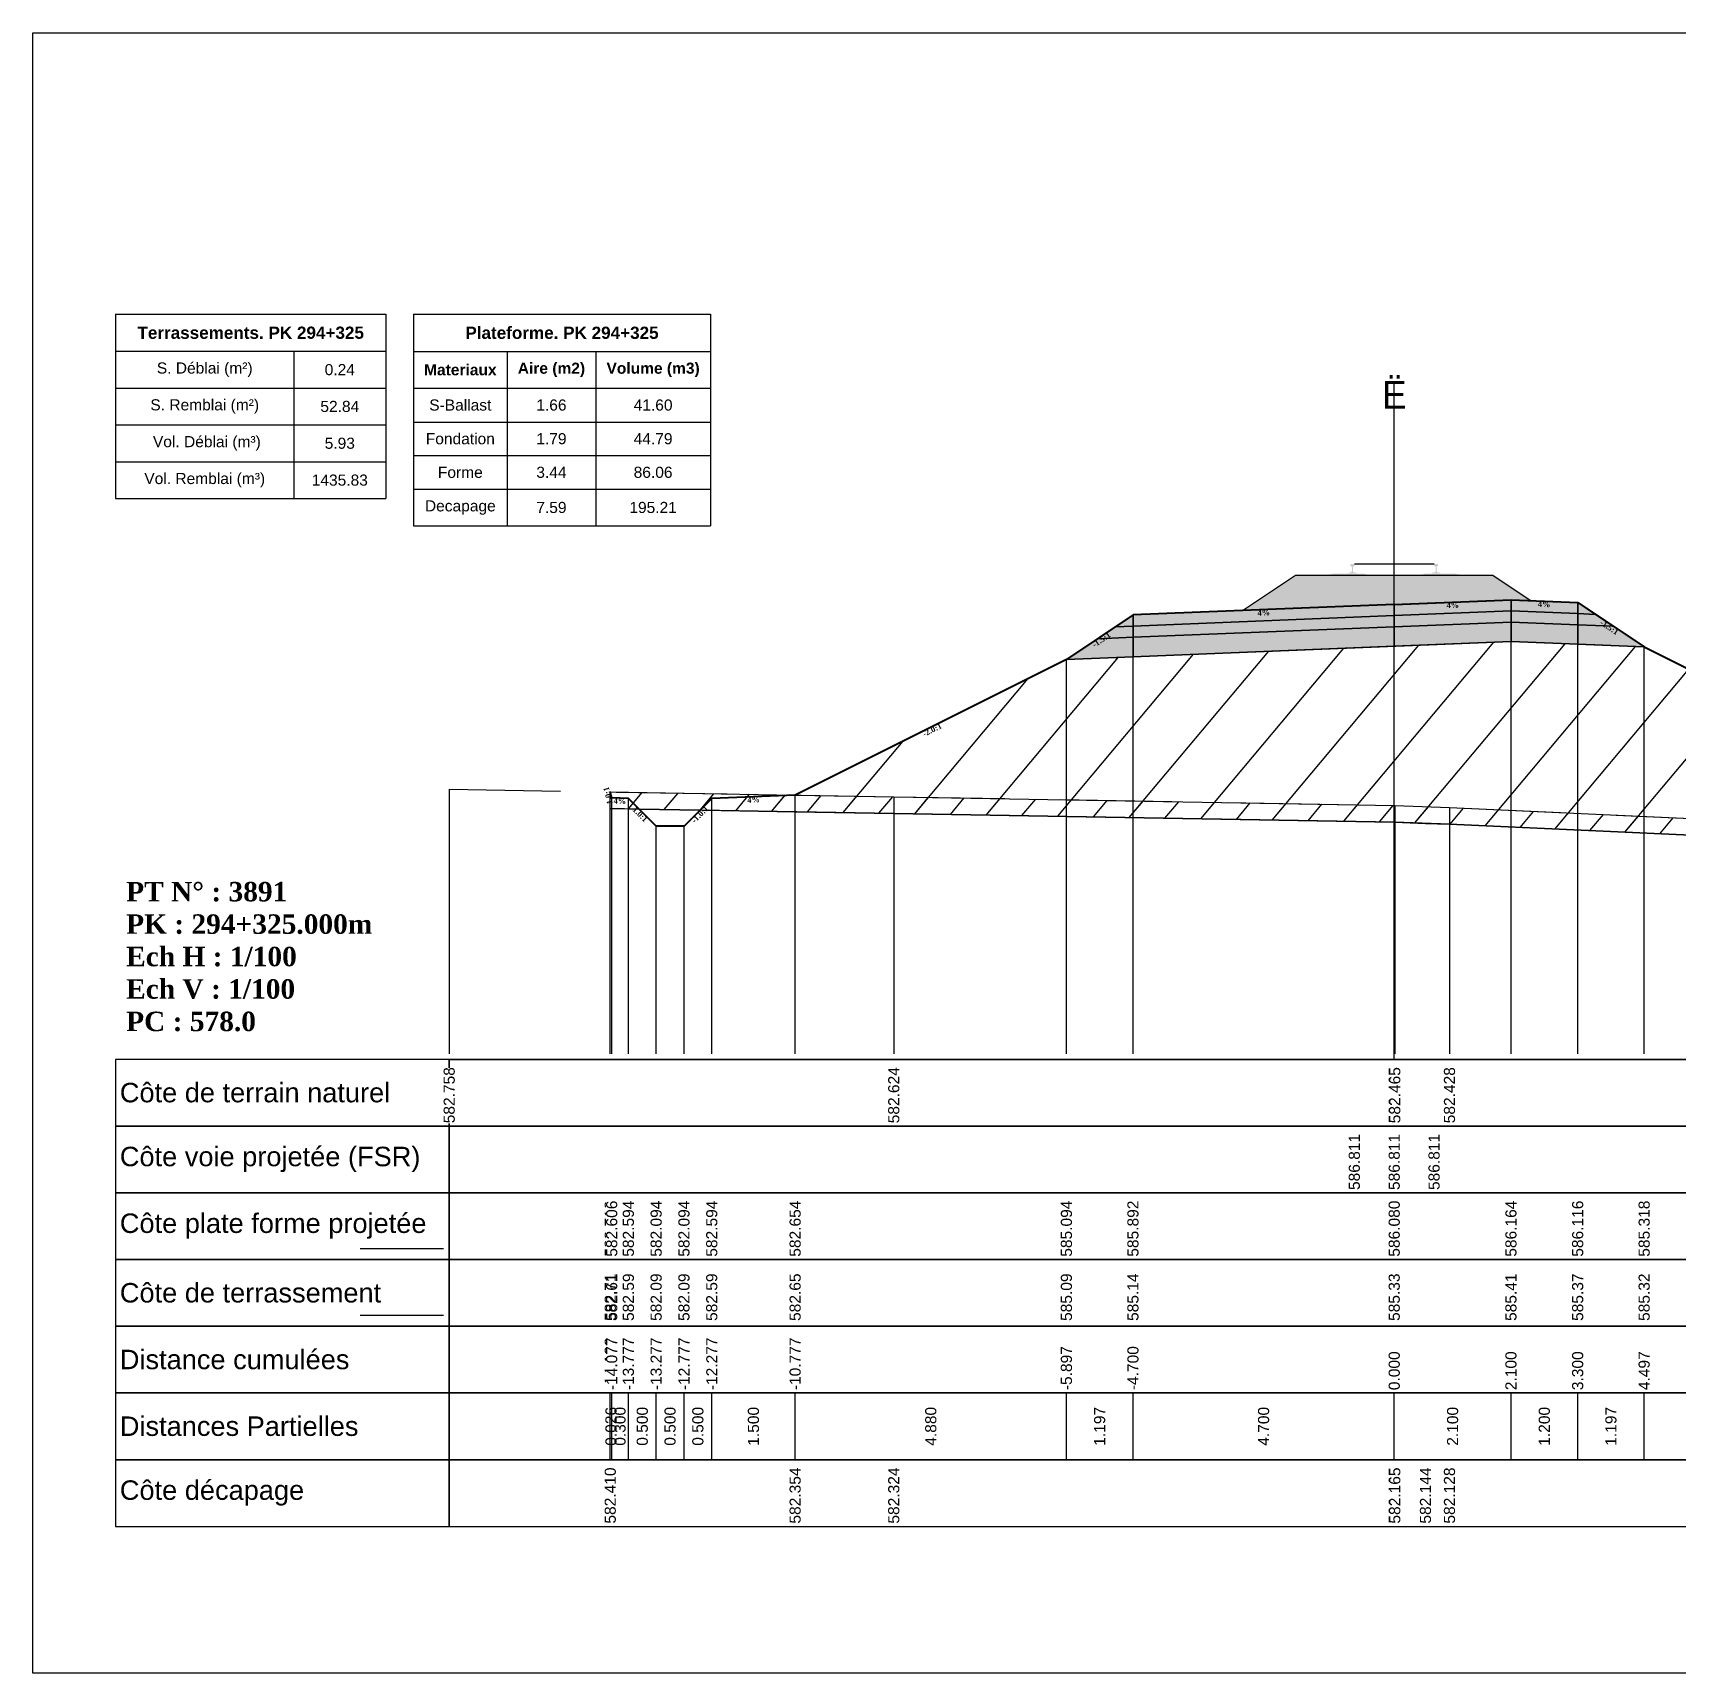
# Model space of a CAD drawing. Header units: millimetres. Extents: x 2762 to 3076, y 916 to 3305.
# Drawn here: x 2797.56 to 2827.14, y 2105.65 to 2135.15 of the extents above; entities that cross this region are included whole.
import ezdxf

# ---------------------------------------------------------------- set-up
doc = ezdxf.new("R2010")
doc.units = ezdxf.units.MM
doc.header["$LTSCALE"] = 2
doc.linetypes.add('CACHE', pattern=[9.525, 6.35, -3.175])
doc.linetypes.add('DASHED', pattern=[0.75, 0.5, -0.25])
for name, color, linetype in [('C-ANNO-TABL', 1, 'Continuous'), ('C-ANNO-TABL-TEXT', 150, 'Continuous'), ('C-ANNO-TABL-TITL', 150, 'Continuous'), ('C-ANNO-TABL-TTBL', 5, 'Continuous'), ('C-ROAD-CORR', 5, 'Continuous'), ('C-ROAD-SCTN', 7, 'Continuous')]:
    doc.layers.add(name, color=color, linetype=linetype)
doc.styles.add('ARIAL', font='arial.ttf')
doc.styles.add('C3D_Etiquette', font='romans.shx')
doc.styles.add('C3D_Profil_Travers', font='romans.shx')
doc.styles.get("Standard").update_dxf_attribs({"font": 'arial.ttf'})

msp = doc.modelspace()

# ---------------------------------------------------------------- hatches: boundary and pattern name
at = {"linetype": 'Continuous', "lineweight": -3}
msp.add_hatch(color=254, dxfattribs=at).paths.add_polyline_path([(2820.837, 2125.211), (2820.837, 2125.396), (2820.952, 2125.417), (2821.3, 2125.417), (2821.3, 2125.423), (2821.226, 2125.423), (2821.226, 2125.432), (2821.227, 2125.434), (2821.229, 2125.434), (2821.23, 2125.435), (2821.25, 2125.436), (2821.253, 2125.437), (2821.256, 2125.438), (2821.284, 2125.448), (2821.287, 2125.45), (2821.288, 2125.451), (2821.289, 2125.452), (2821.29, 2125.457), (2821.291, 2125.464), (2821.292, 2125.473), (2821.293, 2125.483), (2821.293, 2125.507), (2821.292, 2125.523), (2821.292, 2125.529), (2821.291, 2125.535), (2821.29, 2125.54), (2821.29, 2125.542), (2821.289, 2125.545), (2821.288, 2125.547), (2821.287, 2125.548), (2821.286, 2125.549), (2821.285, 2125.55), (2821.269, 2125.556), (2821.267, 2125.557), (2821.266, 2125.558), (2821.265, 2125.56), (2821.265, 2125.562), (2821.265, 2125.58), (2821.266, 2125.585), (2821.267, 2125.587), (2821.269, 2125.589), (2821.271, 2125.591), (2821.274, 2125.592), (2821.275, 2125.593), (2821.279, 2125.594), (2821.283, 2125.594), (2821.286, 2125.594), (2821.29, 2125.595), (2821.295, 2125.595), (2821.298, 2125.595), (2821.301, 2125.595), (2821.305, 2125.595), (2821.308, 2125.595), (2821.312, 2125.595), (2821.317, 2125.594), (2821.32, 2125.594), (2821.324, 2125.594), (2821.328, 2125.593), (2821.329, 2125.592), (2821.331, 2125.591), (2821.334, 2125.589), (2821.336, 2125.587), (2821.337, 2125.585), (2821.337, 2125.58), (2821.337, 2125.562), (2821.337, 2125.56), (2821.337, 2125.558), (2821.336, 2125.557), (2821.334, 2125.556), (2821.318, 2125.55), (2821.317, 2125.549), (2821.315, 2125.548), (2821.314, 2125.547), (2821.314, 2125.545), (2821.313, 2125.542), (2821.312, 2125.54), (2821.312, 2125.535), (2821.311, 2125.529), (2821.31, 2125.523), (2821.31, 2125.507), (2821.31, 2125.483), (2821.311, 2125.473), (2821.312, 2125.464), (2821.313, 2125.457), (2821.314, 2125.452), (2821.315, 2125.451), (2821.316, 2125.45), (2821.318, 2125.448), (2821.347, 2125.438), (2821.35, 2125.437), (2821.353, 2125.436), (2821.373, 2125.435), (2821.374, 2125.434), (2821.375, 2125.434), (2821.376, 2125.432), (2821.376, 2125.423), (2821.302, 2125.423), (2821.302, 2125.417), (2821.506, 2125.417), (2821.638, 2125.386), (2822.472, 2125.386), (2822.603, 2125.417), (2822.807, 2125.417), (2822.807, 2125.423), (2822.733, 2125.423), (2822.733, 2125.432), (2822.734, 2125.434), (2822.736, 2125.434), (2822.737, 2125.435), (2822.757, 2125.436), (2822.76, 2125.437), (2822.763, 2125.438), (2822.791, 2125.448), (2822.794, 2125.45), (2822.795, 2125.451), (2822.796, 2125.452), (2822.797, 2125.457), (2822.798, 2125.464), (2822.799, 2125.473), (2822.8, 2125.483), (2822.8, 2125.507), (2822.799, 2125.523), (2822.799, 2125.529), (2822.798, 2125.535), (2822.797, 2125.54), (2822.797, 2125.542), (2822.796, 2125.545), (2822.795, 2125.547), (2822.794, 2125.548), (2822.793, 2125.549), (2822.792, 2125.55), (2822.776, 2125.556), (2822.774, 2125.557), (2822.773, 2125.558), (2822.772, 2125.56), (2822.772, 2125.562), (2822.772, 2125.58), (2822.773, 2125.585), (2822.774, 2125.587), (2822.776, 2125.589), (2822.778, 2125.591), (2822.781, 2125.592), (2822.782, 2125.593), (2822.786, 2125.594), (2822.79, 2125.594), (2822.793, 2125.594), (2822.797, 2125.595), (2822.802, 2125.595), (2822.805, 2125.595), (2822.808, 2125.595), (2822.812, 2125.595), (2822.815, 2125.595), (2822.819, 2125.595), (2822.824, 2125.594), (2822.827, 2125.594), (2822.831, 2125.594), (2822.835, 2125.593), (2822.836, 2125.592), (2822.838, 2125.591), (2822.841, 2125.589), (2822.843, 2125.587), (2822.844, 2125.585), (2822.844, 2125.58), (2822.844, 2125.562), (2822.844, 2125.56), (2822.844, 2125.558), (2822.843, 2125.557), (2822.841, 2125.556), (2822.825, 2125.55), (2822.824, 2125.549), (2822.822, 2125.548), (2822.821, 2125.547), (2822.821, 2125.545), (2822.82, 2125.542), (2822.819, 2125.54), (2822.819, 2125.535), (2822.818, 2125.529), (2822.817, 2125.523), (2822.817, 2125.507), (2822.817, 2125.483), (2822.818, 2125.473), (2822.819, 2125.464), (2822.82, 2125.457), (2822.821, 2125.452), (2822.822, 2125.451), (2822.823, 2125.45), (2822.825, 2125.448), (2822.854, 2125.438), (2822.857, 2125.437), (2822.86, 2125.436), (2822.88, 2125.435), (2822.881, 2125.434), (2822.882, 2125.434), (2822.883, 2125.432), (2822.883, 2125.423), (2822.809, 2125.423), (2822.809, 2125.417), (2823.157, 2125.417), (2823.272, 2125.396), (2823.272, 2125.211)])
h = msp.add_hatch(dxfattribs=at)
h.set_pattern_fill('GRAVEL', color=252, scale=0.009, style=0)
h.set_pattern_definition([(228.0128, (2819.486781, 2124.98302), (-1.8288, -2.0574), [0.030755, -3.0447435]), (184.96974, (2819.466207, 2124.96016), (2.743199999, 0.228600013), [0.0527764, -5.2248644]), (132.51045, (2819.413629, 2124.955588), (2.286, -2.5146), [0.0372133, -3.684125]), (267.2737, (2819.324475, 2124.898438), (0.2286, 4.572), [0.0480604, -4.7579794]), (292.83365, (2819.322189, 2124.850432), (-1.143, 2.7432), [0.047127, -4.6655827]), (357.2737, (2819.340477, 2124.806998), (-4.572, 0.2286), [0.0480604, -4.7579794]), (37.69424, (2819.388483, 2124.804712), (-2.9718, -2.286), [0.0635574, -6.2921804]), (72.25533, (2819.438775, 2124.843574), (1.6002, 5.0292), [0.0600048, -5.940473]), (121.42957, (2819.457063, 2124.900724), (-1.8288, 2.9718), [0.048223, -4.774099]), (175.23636, (2819.431917, 2124.941872), (2.5146, -0.2286), [0.055054, -2.697654]), (222.39744, (2819.377053, 2124.946444), (-2.7432, -2.5146), [0.071197, -7.0485095]), (138.81407, (2819.55079, 2124.896152), (-1.6002, 1.3716), [0.0243004, -2.405751]), (171.46923, (2819.532501, 2124.912154), (2.9718, -0.4572), [0.0462314, -4.5769175]), (225, (2819.48678, 2124.91901), (-3e-17, -0.2286), [0.032329, -0.29096]), (203.1986, (2819.47078, 2124.946444), (1.143, 0.4572), [0.01741, -1.723556]), (291.8014, (2819.454777, 2124.939586), (-0.2286, 0.6858), [0.024621, -1.206428]), (30.9638, (2819.46392, 2124.916726), (0.6858, 0.4572), [0.039989, -1.292967]), (161.565, (2819.49821, 2124.9373), (0.4572, -0.2286), [0.028916, -0.693981]), (16.38954, (2819.322189, 2124.939586), (2.286, 0.6858), [0.040508, -4.0102944]), (70.34618, (2819.361051, 2124.951016), (-0.9144, -2.5146), [0.033984, -3.3643994]), (293.1986, (2819.49821, 2124.98302), (-0.4572, 1.143), [0.034819, -1.7061465]), (343.61046, (2819.511927, 2124.951016), (-2.286, 0.6858), [0.040508, -4.0102944]), (339.44395, (2819.32219, 2124.797854), (-1.143, 0.4572), [0.039063, -1.914096]), (294.77514, (2819.358765, 2124.784138), (-1.143, 2.5146), [0.0327305, -3.2403234]), (66.8014, (2819.500497, 2124.75442), (0.4572, 1.143), [0.034819, -1.7061465]), (17.35402, (2819.514213, 2124.786424), (-2.9718, -0.9144), [0.0383204, -3.793714]), (69.44395, (2819.388483, 2124.75442), (-0.4572, -1.143), [0.0195316, -1.933628]), (101.3099, (2819.48678, 2124.75442), (-0.2286, 0.9144), [0.011656, -1.1539795]), (165.9638, (2819.484495, 2124.76585), (0.6858, -0.2286), [0.047127, -0.895415]), (186.009, (2819.438775, 2124.77728), (2.286, 0.2286), [0.043674, -4.323723]), (303.69, (2819.46392, 2124.89615), (-0.2286, 0.4572), [0.032969, -0.79126]), (353.15723, (2819.482209, 2124.86872), (3.8862, -0.4572), [0.05756, -5.698441]), (60.9454, (2819.53936, 2124.861862), (-0.9144, -1.6002), [0.023536, -2.330045]), (90, (2819.5508, 2124.88244), (-0.2286, 0.2286), [0.013716, -0.214884]), (120.25644, (2819.434203, 2124.784138), (0.9144, -1.6002), [0.031758, -3.1440547]), (48.0128, (2819.418201, 2124.81157), (1.8288, 2.0574), [0.06151, -3.0139886]), (0, (2819.45935, 2124.8573), (0.2286, 0.2286), [0.059436, -0.169164]), (325.30485, (2819.518785, 2124.85729), (2.286, -1.6002), [0.036145, -3.5783385]), (254.0546, (2819.548503, 2124.836716), (-0.2286, -0.9144), [0.033285, -1.6309485]), (207.64598, (2819.539359, 2124.804712), (-4.3434, -2.286), [0.054193, -5.365122]), (175.42608, (2819.491353, 2124.779566), (-2.9718, 0.2286), [0.0573327, -5.675926])])
h.paths.add_polyline_path([(2819.322, 2124.754), (2820.28, 2125.393), (2823.83, 2125.393), (2824.519, 2124.933), (2824.155, 2124.948)])
h = msp.add_hatch(color=11, dxfattribs=at)
h.paths.add_polyline_path([(2825.355, 2124.7), (2825.355, 2124.9), (2825.674, 2124.687)])
h.paths.add_polyline_path([(2824.155, 2124.748), (2824.155, 2124.948), (2825.355, 2124.9), (2825.355, 2124.7)])
h.paths.add_polyline_path([(2822.055, 2124.664), (2822.055, 2124.864), (2824.155, 2124.948), (2824.155, 2124.748)])
h.paths.add_polyline_path([(2817.355, 2124.476), (2817.355, 2124.676), (2822.055, 2124.864), (2822.055, 2124.664)])
h.paths.add_polyline_path([(2817.035, 2124.463), (2817.355, 2124.676), (2817.355, 2124.476)])
h = msp.add_hatch(color=30, dxfattribs=at)
h.paths.add_polyline_path([(2825.355, 2124.5), (2825.355, 2124.7), (2825.674, 2124.687), (2825.993, 2124.474)])
h.paths.add_polyline_path([(2824.155, 2124.548), (2824.155, 2124.748), (2825.355, 2124.7), (2825.355, 2124.5)])
h.paths.add_polyline_path([(2822.055, 2124.464), (2822.055, 2124.664), (2824.155, 2124.748), (2824.155, 2124.548)])
h.paths.add_polyline_path([(2817.355, 2124.276), (2817.355, 2124.476), (2822.055, 2124.664), (2822.055, 2124.464)])
h.paths.add_polyline_path([(2816.716, 2124.25), (2817.035, 2124.463), (2817.355, 2124.476), (2817.355, 2124.276)])
h = msp.add_hatch(color=83, dxfattribs=at)
h.paths.add_polyline_path([(2825.355, 2124.15), (2825.355, 2124.5), (2825.993, 2124.474), (2826.551, 2124.102)])
h.paths.add_polyline_path([(2824.155, 2124.198), (2824.155, 2124.548), (2825.355, 2124.5), (2825.355, 2124.15)])
h.paths.add_polyline_path([(2822.055, 2124.114), (2822.055, 2124.464), (2824.155, 2124.548), (2824.155, 2124.198)])
h.paths.add_polyline_path([(2817.355, 2123.926), (2817.355, 2124.276), (2822.055, 2124.464), (2822.055, 2124.114)])
h.paths.add_polyline_path([(2816.158, 2123.878), (2816.716, 2124.25), (2817.355, 2124.276), (2817.355, 2123.926)])
h = msp.add_hatch(dxfattribs=at)
h.set_pattern_fill('_U', color=3, angle=50, style=0, pattern_type=0)
h.set_pattern_definition([(50, (2809.5663, 2121.1664), (-0.766044, 0.642788), [])])
h.paths.add_polyline_path([(2809.566, 2121.166), (2809.778, 2121.378), (2811.278, 2121.438), (2816.158, 2123.878), (2824.155, 2124.198), (2826.551, 2124.102), (2833.256, 2120.749), (2833.256, 2120.449), (2823.049, 2120.912), (2822.065, 2120.949), (2813.052, 2121.108)])
h.paths.add_polyline_path([(2807.952, 2121.193), (2807.952, 2121.493), (2807.978, 2121.39), (2808.278, 2121.378), (2808.471, 2121.185)])
h = msp.add_hatch(dxfattribs=at)
h.set_pattern_fill('_U', color=150, scale=0.5, angle=50, style=0, pattern_type=0)
h.set_pattern_definition([(50, (2809.56627, 2121.1664), (-0.383022, 0.321394), [])])
h.paths.add_polyline_path([(2809.566, 2121.166), (2809.778, 2121.378), (2811.278, 2121.438), (2813.052, 2121.408), (2822.065, 2121.249), (2823.049, 2121.212), (2833.256, 2120.749), (2833.256, 2120.449), (2823.049, 2120.912), (2822.065, 2120.949), (2813.052, 2121.108)])
h.paths.add_polyline_path([(2807.952, 2121.493), (2811.278, 2121.438), (2809.778, 2121.378), (2809.566, 2121.166), (2808.471, 2121.185), (2808.278, 2121.378), (2807.978, 2121.39)])
h.paths.add_polyline_path([(2807.952, 2121.193), (2807.952, 2121.493), (2807.978, 2121.39), (2808.278, 2121.378), (2808.471, 2121.185)])

# ---------------------------------------------------------------- linework, layer by layer
at = {"color": 7, "linetype": 'Continuous', "lineweight": -3}
for p, q in [((2822.055, 2116.684), (2822.055, 2128.884)), ((2805.054, 2116.684), (2839.056, 2116.684)), ((2807.952, 2109.484), (2807.952, 2110.684)), ((2807.978, 2109.484), (2807.978, 2110.684)), ((2807.978, 2109.484), (2807.978, 2110.684)), ((2808.278, 2109.484), (2808.278, 2110.684)), ((2808.278, 2109.484), (2808.278, 2110.684)), ((2808.778, 2109.484), (2808.778, 2110.684)), ((2808.778, 2109.484), (2808.778, 2110.684)), ((2809.278, 2109.484), (2809.278, 2110.684)), ((2809.278, 2109.484), (2809.278, 2110.684)), ((2809.778, 2109.484), (2809.778, 2110.684)), ((2809.778, 2109.484), (2809.778, 2110.684)), ((2811.278, 2109.484), (2811.278, 2110.684)), ((2811.278, 2109.484), (2811.278, 2110.684)), ((2816.158, 2109.484), (2816.158, 2110.684)), ((2816.158, 2109.484), (2816.158, 2110.684)), ((2817.355, 2109.484), (2817.355, 2110.684)), ((2817.355, 2109.484), (2817.355, 2110.684)), ((2822.055, 2109.484), (2822.055, 2110.684)), ((2822.055, 2109.484), (2822.055, 2110.684)), ((2824.155, 2109.484), (2824.155, 2110.684)), ((2824.155, 2109.484), (2824.155, 2110.684)), ((2825.355, 2109.484), (2825.355, 2110.684)), ((2825.355, 2109.484), (2825.355, 2110.684)), ((2826.551, 2109.484), (2826.551, 2110.684)), ((2826.551, 2109.484), (2826.551, 2110.684))]:
    msp.add_line(p, q, dxfattribs=at)
at = {"color": 251, "linetype": 'Continuous', "lineweight": -3}
for p, q in [((2819.322, 2124.754), (2820.28, 2125.393)), ((2820.28, 2125.393), (2823.83, 2125.393)), ((2823.83, 2125.393), (2824.519, 2124.933)), ((2824.155, 2124.948), (2819.322, 2124.754)), ((2822.055, 2124.864), (2824.155, 2124.948)), ((2824.519, 2124.933), (2824.155, 2124.948)), ((2824.155, 2124.748), (2824.155, 2124.948)), ((2824.155, 2124.948), (2825.355, 2124.9)), ((2824.155, 2124.948), (2824.155, 2124.748)), ((2825.355, 2124.7), (2825.355, 2124.9)), ((2825.355, 2124.9), (2825.674, 2124.687)), ((2825.355, 2124.9), (2825.355, 2124.7)), ((2817.035, 2124.463), (2817.355, 2124.676)), ((2817.355, 2124.676), (2822.055, 2124.864)), ((2817.355, 2124.476), (2817.355, 2124.676)), ((2817.355, 2124.676), (2817.355, 2124.476)), ((2822.055, 2124.664), (2817.355, 2124.476)), ((2822.055, 2124.664), (2822.055, 2124.864)), ((2822.055, 2124.864), (2822.055, 2124.664)), ((2824.155, 2124.748), (2822.055, 2124.664)), ((2825.355, 2124.7), (2824.155, 2124.748)), ((2825.674, 2124.687), (2825.355, 2124.7)), ((2817.355, 2124.476), (2817.035, 2124.463))]:
    msp.add_line(p, q, dxfattribs=at)
at = {"color": 53, "linetype": 'Continuous', "lineweight": -3}
for p, q in [((2817.355, 2124.476), (2822.055, 2124.664)), ((2822.055, 2124.664), (2824.155, 2124.748)), ((2822.055, 2124.464), (2822.055, 2124.664)), ((2822.055, 2124.664), (2822.055, 2124.464)), ((2824.155, 2124.548), (2824.155, 2124.748)), ((2824.155, 2124.748), (2825.355, 2124.7)), ((2824.155, 2124.748), (2824.155, 2124.548)), ((2825.355, 2124.5), (2825.355, 2124.7)), ((2825.355, 2124.7), (2825.674, 2124.687)), ((2825.355, 2124.7), (2825.355, 2124.5)), ((2825.674, 2124.687), (2825.993, 2124.474)), ((2816.716, 2124.25), (2817.035, 2124.463)), ((2817.035, 2124.463), (2817.355, 2124.476)), ((2817.355, 2124.276), (2817.355, 2124.476)), ((2817.355, 2124.476), (2817.355, 2124.276)), ((2822.055, 2124.464), (2817.355, 2124.276)), ((2817.355, 2124.276), (2822.055, 2124.464)), ((2824.155, 2124.548), (2822.055, 2124.464)), ((2822.055, 2124.464), (2824.155, 2124.548)), ((2822.055, 2124.114), (2822.055, 2124.464)), ((2822.055, 2124.464), (2822.055, 2124.114)), ((2825.355, 2124.5), (2824.155, 2124.548)), ((2824.155, 2124.198), (2824.155, 2124.548)), ((2824.155, 2124.548), (2825.355, 2124.5)), ((2824.155, 2124.548), (2824.155, 2124.198)), ((2825.993, 2124.474), (2825.355, 2124.5)), ((2825.355, 2124.15), (2825.355, 2124.5)), ((2825.355, 2124.5), (2825.993, 2124.474)), ((2825.355, 2124.5), (2825.355, 2124.15)), ((2825.993, 2124.474), (2826.551, 2124.102)), ((2816.158, 2123.878), (2816.716, 2124.25)), ((2817.355, 2124.276), (2816.716, 2124.25)), ((2816.716, 2124.25), (2817.355, 2124.276)), ((2817.355, 2123.926), (2817.355, 2124.276)), ((2817.355, 2124.276), (2817.355, 2123.926)), ((2822.055, 2124.114), (2817.355, 2123.926)), ((2824.155, 2124.198), (2822.055, 2124.114)), ((2825.355, 2124.15), (2824.155, 2124.198)), ((2826.551, 2124.102), (2825.355, 2124.15)), ((2817.355, 2123.926), (2816.158, 2123.878))]:
    msp.add_line(p, q, dxfattribs=at)
at = {"color": 253, "linetype": 'Continuous', "lineweight": -3}
for p, q in [((2816.158, 2123.878), (2824.155, 2124.198)), ((2824.155, 2124.198), (2826.551, 2124.102)), ((2826.551, 2124.102), (2833.256, 2120.749)), ((2811.278, 2121.438), (2816.158, 2123.878)), ((2807.952, 2121.493), (2811.278, 2121.438)), ((2807.978, 2121.39), (2807.952, 2121.493)), ((2807.952, 2121.193), (2807.952, 2121.493)), ((2807.952, 2121.493), (2807.978, 2121.39)), ((2807.952, 2121.193), (2807.952, 2121.493)), ((2807.952, 2121.493), (2807.978, 2121.39)), ((2808.278, 2121.378), (2807.978, 2121.39)), ((2807.978, 2121.39), (2808.278, 2121.378)), ((2807.978, 2121.39), (2808.278, 2121.378)), ((2808.471, 2121.185), (2808.278, 2121.378)), ((2808.278, 2121.378), (2808.471, 2121.185)), ((2808.278, 2121.378), (2808.471, 2121.185)), ((2809.566, 2121.166), (2809.778, 2121.378)), ((2809.778, 2121.378), (2809.566, 2121.166)), ((2809.566, 2121.166), (2809.778, 2121.378)), ((2809.778, 2121.378), (2811.278, 2121.438)), ((2811.278, 2121.438), (2809.778, 2121.378)), ((2809.778, 2121.378), (2811.278, 2121.438)), ((2811.278, 2121.438), (2813.052, 2121.408)), ((2813.052, 2121.408), (2822.065, 2121.249)), ((2808.471, 2121.185), (2807.952, 2121.193)), ((2808.471, 2121.185), (2807.952, 2121.193)), ((2809.566, 2121.166), (2808.471, 2121.185)), ((2808.471, 2121.185), (2809.566, 2121.166)), ((2808.778, 2120.878), (2808.471, 2121.185)), ((2809.566, 2121.166), (2809.278, 2120.878)), ((2813.052, 2121.108), (2809.566, 2121.166)), ((2813.052, 2121.108), (2809.566, 2121.166)), ((2822.065, 2120.949), (2813.052, 2121.108)), ((2822.065, 2120.949), (2813.052, 2121.108)), ((2822.065, 2121.249), (2823.049, 2121.212)), ((2823.049, 2121.212), (2833.256, 2120.749)), ((2809.278, 2120.878), (2808.778, 2120.878)), ((2823.049, 2120.912), (2822.065, 2120.949)), ((2823.049, 2120.912), (2822.065, 2120.949)), ((2833.256, 2120.449), (2823.049, 2120.912)), ((2833.256, 2120.449), (2823.049, 2120.912))]:
    msp.add_line(p, q, dxfattribs=at)
at = {"color": 8, "linetype": 'CACHE', "lineweight": -3}
for p, q in [((2822.055, 2116.784), (2822.055, 2124.114)), ((2822.055, 2116.784), (2822.055, 2124.114)), ((2824.155, 2116.784), (2824.155, 2124.198)), ((2825.355, 2116.784), (2825.355, 2124.15)), ((2826.551, 2116.784), (2826.551, 2124.102)), ((2816.158, 2116.784), (2816.158, 2123.878)), ((2817.355, 2116.784), (2817.355, 2123.926)), ((2807.952, 2116.784), (2807.952, 2121.493)), ((2807.978, 2116.784), (2807.978, 2121.39)), ((2808.278, 2116.784), (2808.278, 2121.378)), ((2809.778, 2116.784), (2809.778, 2121.378)), ((2811.278, 2116.784), (2811.278, 2121.438)), ((2808.778, 2116.784), (2808.778, 2120.878)), ((2809.278, 2116.784), (2809.278, 2120.878))]:
    msp.add_line(p, q, dxfattribs=at)
at = {"color": 105, "linetype": 'DASHED', "lineweight": -3, "ltscale": 2}
for p, q in [((2805.055, 2121.542), (2813.052, 2121.408)), ((2813.052, 2121.408), (2822.055, 2121.249)), ((2822.055, 2121.249), (2822.065, 2121.249)), ((2822.065, 2121.249), (2823.049, 2121.212)), ((2823.049, 2121.212), (2839.055, 2120.487))]:
    msp.add_line(p, q, dxfattribs=at)
at = {"color": 98, "linetype": 'CACHE', "lineweight": -3}
for p, q in [((2805.055, 2121.542), (2805.055, 2116.784)), ((2813.052, 2121.408), (2813.052, 2116.784)), ((2822.055, 2121.249), (2822.055, 2116.784)), ((2822.065, 2121.249), (2822.065, 2116.784)), ((2823.049, 2121.212), (2823.049, 2116.784))]:
    msp.add_line(p, q, dxfattribs=at)
at = {"color": 6, "linetype": 'Continuous', "lineweight": -3}
for p, q in [((2807.952, 2121.193), (2811.278, 2121.138)), ((2811.278, 2121.138), (2813.052, 2121.108)), ((2813.052, 2121.108), (2822.055, 2120.949)), ((2822.055, 2120.949), (2822.065, 2120.949)), ((2822.065, 2120.949), (2822.617, 2120.928)), ((2822.617, 2120.928), (2823.049, 2120.912)), ((2823.049, 2120.912), (2833.256, 2120.449))]:
    msp.add_line(p, q, dxfattribs=at)
at = {"color": 154, "linetype": 'Continuous', "lineweight": -3}
msp.add_line((2803.454, 2113.284), (2804.954, 2113.284), dxfattribs=at)
at = {"color": 1, "linetype": 'Continuous', "lineweight": -3}
msp.add_line((2803.454, 2112.084), (2804.954, 2112.084), dxfattribs=at)
at = {"color": 7, "linetype": 'Continuous', "lineweight": -3}
for points in [[(2805.054, 2115.484), (2805.054, 2116.684), (2799.054, 2116.684), (2799.054, 2115.484)], [(2805.054, 2115.484), (2839.056, 2115.484), (2839.056, 2116.684), (2805.054, 2116.684)], [(2805.054, 2114.284), (2805.054, 2115.484), (2799.054, 2115.484), (2799.054, 2114.284)], [(2805.054, 2114.284), (2839.056, 2114.284), (2839.056, 2115.484), (2805.054, 2115.484)], [(2805.054, 2113.084), (2805.054, 2114.284), (2799.054, 2114.284), (2799.054, 2113.084)], [(2805.054, 2113.084), (2839.056, 2113.084), (2839.056, 2114.284), (2805.054, 2114.284)], [(2805.054, 2111.884), (2805.054, 2113.084), (2799.054, 2113.084), (2799.054, 2111.884)], [(2805.054, 2111.884), (2839.056, 2111.884), (2839.056, 2113.084), (2805.054, 2113.084)], [(2805.054, 2110.684), (2805.054, 2111.884), (2799.054, 2111.884), (2799.054, 2110.684)], [(2805.054, 2110.684), (2839.056, 2110.684), (2839.056, 2111.884), (2805.054, 2111.884)], [(2805.054, 2109.484), (2805.054, 2110.684), (2799.054, 2110.684), (2799.054, 2109.484)], [(2805.054, 2109.484), (2839.056, 2109.484), (2839.056, 2110.684), (2805.054, 2110.684)], [(2805.054, 2108.284), (2805.054, 2109.484), (2799.054, 2109.484), (2799.054, 2108.284)], [(2805.054, 2108.284), (2839.056, 2108.284), (2839.056, 2109.484), (2805.054, 2109.484)]]:
    msp.add_3dface(points, dxfattribs=at)
at = {"layer": 'C-ANNO-TABL', "color": 7, "linetype": 'Continuous', "lineweight": -3}
for p, q in [((2799.054, 2129.419), (2802.258, 2129.419)), ((2802.258, 2129.419), (2803.913, 2129.419)), ((2802.258, 2129.419), (2802.258, 2128.757)), ((2804.413, 2129.416), (2806.095, 2129.416)), ((2806.095, 2129.416), (2807.691, 2129.416)), ((2806.095, 2129.416), (2806.095, 2128.754)), ((2807.691, 2129.416), (2809.753, 2129.416)), ((2807.691, 2129.416), (2807.691, 2128.754)), ((2799.054, 2128.757), (2802.258, 2128.757)), ((2802.258, 2128.757), (2803.913, 2128.757)), ((2802.258, 2128.757), (2802.258, 2128.095)), ((2804.413, 2128.754), (2806.095, 2128.754)), ((2806.095, 2128.754), (2807.691, 2128.754)), ((2806.095, 2128.754), (2806.095, 2128.147)), ((2807.691, 2128.754), (2809.753, 2128.754)), ((2807.691, 2128.754), (2807.691, 2128.147)), ((2804.413, 2128.147), (2806.095, 2128.147)), ((2806.095, 2128.147), (2807.691, 2128.147)), ((2806.095, 2128.147), (2806.095, 2127.543)), ((2807.691, 2128.147), (2809.753, 2128.147)), ((2807.691, 2128.147), (2807.691, 2127.543)), ((2799.054, 2128.095), (2802.258, 2128.095)), ((2802.258, 2128.095), (2803.913, 2128.095)), ((2802.258, 2128.095), (2802.258, 2127.432)), ((2804.413, 2127.543), (2806.095, 2127.543)), ((2806.095, 2127.543), (2807.691, 2127.543)), ((2806.095, 2127.543), (2806.095, 2126.939)), ((2807.691, 2127.543), (2809.753, 2127.543)), ((2807.691, 2127.543), (2807.691, 2126.939)), ((2799.054, 2127.432), (2802.258, 2127.432)), ((2802.258, 2127.432), (2803.913, 2127.432)), ((2802.258, 2127.432), (2802.258, 2126.77)), ((2804.413, 2126.939), (2806.095, 2126.939)), ((2806.095, 2126.939), (2807.691, 2126.939)), ((2806.095, 2126.939), (2806.095, 2126.28)), ((2807.691, 2126.939), (2809.753, 2126.939)), ((2807.691, 2126.939), (2807.691, 2126.28))]:
    msp.add_line(p, q, dxfattribs=at)
at = {"layer": 'C-ANNO-TABL-TTBL', "color": 7, "linetype": 'Continuous', "lineweight": -3}
for p, q in [((2799.054, 2130.084), (2803.913, 2130.084)), ((2799.054, 2130.084), (2799.054, 2129.419)), ((2803.913, 2130.084), (2803.913, 2129.419)), ((2804.413, 2130.084), (2809.753, 2130.084)), ((2804.413, 2130.084), (2804.413, 2129.416)), ((2809.753, 2130.084), (2809.753, 2129.416)), ((2799.054, 2129.419), (2799.054, 2128.757)), ((2803.913, 2129.419), (2803.913, 2128.757)), ((2804.413, 2129.416), (2804.413, 2128.754)), ((2809.753, 2129.416), (2809.753, 2128.754)), ((2799.054, 2128.757), (2799.054, 2128.095)), ((2803.913, 2128.757), (2803.913, 2128.095)), ((2804.413, 2128.754), (2804.413, 2128.147)), ((2809.753, 2128.754), (2809.753, 2128.147)), ((2804.413, 2128.147), (2804.413, 2127.543)), ((2809.753, 2128.147), (2809.753, 2127.543)), ((2799.054, 2128.095), (2799.054, 2127.432)), ((2803.913, 2128.095), (2803.913, 2127.432)), ((2804.413, 2127.543), (2804.413, 2126.939)), ((2809.753, 2127.543), (2809.753, 2126.939)), ((2799.054, 2127.432), (2799.054, 2126.77)), ((2803.913, 2127.432), (2803.913, 2126.77)), ((2799.054, 2126.77), (2802.258, 2126.77)), ((2802.258, 2126.77), (2803.913, 2126.77)), ((2804.413, 2126.939), (2804.413, 2126.28)), ((2809.753, 2126.939), (2809.753, 2126.28)), ((2804.413, 2126.28), (2806.095, 2126.28)), ((2806.095, 2126.28), (2807.691, 2126.28)), ((2807.691, 2126.28), (2809.753, 2126.28))]:
    msp.add_line(p, q, dxfattribs=at)
at = {"layer": 'C-ROAD-CORR', "color": 1, "linetype": 'Continuous', "lineweight": 40}
for p, q in [((2822.055, 2124.864), (2824.155, 2124.948)), ((2824.155, 2124.948), (2825.355, 2124.9)), ((2825.355, 2124.9), (2826.551, 2124.102)), ((2817.355, 2124.676), (2816.158, 2123.878)), ((2822.055, 2124.864), (2817.355, 2124.676)), ((2826.551, 2124.102), (2833.256, 2120.749)), ((2816.158, 2123.878), (2811.278, 2121.438)), ((2807.978, 2121.39), (2807.952, 2121.493)), ((2808.278, 2121.378), (2807.978, 2121.39)), ((2808.778, 2120.878), (2808.278, 2121.378)), ((2809.778, 2121.378), (2809.278, 2120.878)), ((2811.278, 2121.438), (2809.778, 2121.378)), ((2809.278, 2120.878), (2808.778, 2120.878))]:
    msp.add_line(p, q, dxfattribs=at)
at = {"layer": 'C-ROAD-CORR', "color": 102, "linetype": 'Continuous', "lineweight": -3, "ltscale": 0.5}
for p, q in [((2822.055, 2124.114), (2817.355, 2123.926)), ((2822.055, 2124.114), (2824.155, 2124.198)), ((2824.155, 2124.198), (2825.355, 2124.15)), ((2825.355, 2124.15), (2826.551, 2124.102)), ((2817.355, 2123.926), (2816.158, 2123.878))]:
    msp.add_line(p, q, dxfattribs=at)
at = {"layer": 'C-ROAD-CORR', "color": 1, "linetype": 'Continuous', "lineweight": -3}
for p, q in [((2808.778, 2120.878), (2808.278, 2121.378)), ((2809.778, 2121.378), (2809.278, 2120.878))]:
    msp.add_line(p, q, dxfattribs=at)
at = {"layer": 'C-ROAD-SCTN', "color": 154, "linetype": 'Continuous', "lineweight": -3}
for p, q in [((2821.337, 2125.595), (2822.055, 2125.595)), ((2822.055, 2125.595), (2822.772, 2125.595)), ((2822.055, 2124.864), (2824.155, 2124.948)), ((2824.155, 2124.948), (2825.355, 2124.9)), ((2825.355, 2124.9), (2826.551, 2124.102)), ((2816.158, 2123.878), (2817.355, 2124.676)), ((2817.355, 2124.676), (2822.055, 2124.864)), ((2826.551, 2124.102), (2833.256, 2120.749)), ((2811.278, 2121.438), (2816.158, 2123.878)), ((2807.952, 2121.493), (2807.978, 2121.39)), ((2807.978, 2121.39), (2808.278, 2121.378)), ((2808.278, 2121.378), (2808.778, 2120.878)), ((2809.278, 2120.878), (2809.778, 2121.378)), ((2809.778, 2121.378), (2811.278, 2121.438)), ((2808.778, 2120.878), (2809.278, 2120.878))]:
    msp.add_line(p, q, dxfattribs=at)
at = {"layer": 'C-ROAD-SCTN', "color": 140, "linetype": 'Continuous', "lineweight": -3}
for p, q in [((2819.322, 2124.754), (2820.28, 2125.393)), ((2820.28, 2125.393), (2820.323, 2125.393)), ((2820.323, 2125.393), (2822.055, 2125.393)), ((2822.055, 2125.393), (2823.786, 2125.393)), ((2823.786, 2125.393), (2823.83, 2125.393)), ((2823.83, 2125.393), (2824.519, 2124.933))]:
    msp.add_line(p, q, dxfattribs=at)
at = {"layer": 'C-ROAD-SCTN', "color": 1, "linetype": 'Continuous', "lineweight": -3}
for p, q in [((2817.355, 2123.926), (2822.055, 2124.114)), ((2822.055, 2124.114), (2824.155, 2124.198)), ((2824.155, 2124.198), (2825.355, 2124.15)), ((2825.355, 2124.15), (2826.551, 2124.102)), ((2826.551, 2124.102), (2833.256, 2120.749)), ((2811.278, 2121.438), (2816.158, 2123.878)), ((2816.158, 2123.878), (2817.355, 2123.926)), ((2807.952, 2121.493), (2807.978, 2121.39)), ((2807.978, 2121.39), (2808.278, 2121.378)), ((2808.278, 2121.378), (2808.778, 2120.878)), ((2809.278, 2120.878), (2809.778, 2121.378)), ((2809.778, 2121.378), (2811.278, 2121.438)), ((2808.778, 2120.878), (2809.278, 2120.878))]:
    msp.add_line(p, q, dxfattribs=at)

# ---------------------------------------------------------------- texts
at = {"color": 7, "linetype": 'Continuous', "lineweight": -3}
for s, insert, char_height, attachment_point, style in [('{\\fWingdings|b0|i0|c2|p0;Ë}', (2822.055, 2128.384), 0.5, 8, 'C3D_Profil_Travers'), ('{\\fTimes New Roman|b1|i0|c0|p18;PT N° : 3891\\PPK : 294+325.000m\\PEch H : 1/100\\PEch V : 1/100\\PPC : 578.0}', (2799.243, 2117.184), 0.35, 7, 'C3D_Profil_Travers'), ('{\\fArial|b0|i0|c0|p34;Côte de terrain naturel}', (2799.129, 2116.084), 0.35, 4, 'C3D_Etiquette'), ('{\\fArial|b0|i0|c0|p34;Côte plate forme projetée}', (2799.129, 2113.684), 0.35, 4, 'C3D_Etiquette'), ('{\\fArial|b0|i0|c0|p34;Côte de terrassement}', (2799.129, 2112.484), 0.35, 4, 'C3D_Etiquette'), ('{\\fArial|b0|i0|c0|p34;Distance cumulées}', (2799.129, 2111.284), 0.35, 4, 'C3D_Etiquette'), ('{\\fArial|b0|i0|c0|p34;Distances Partielles}', (2799.129, 2110.084), 0.35, 4, 'C3D_Etiquette'), ('{\\fArial|b0|i0|c0|p34;Côte décapage}', (2799.129, 2108.884), 0.35, 4, 'C3D_Etiquette')]:
    msp.add_mtext(s, dxfattribs=dict(at, insert=insert, char_height=char_height, attachment_point=attachment_point, style=style))
at = {"color": 7, "linetype": 'Continuous', "lineweight": -3, "char_height": 0.1, "style": 'C3D_Etiquette'}
for s, insert, width, attachment_point, rotation in [('{\\fTimes New Roman|b1|i0|c0|p18;4%}', (2823.105, 2124.902), 0.37094, 2, 2.2906), ('{\\fTimes New Roman|b1|i0|c0|p18;4%}', (2824.754, 2124.92), 0.42071, 2, 357.7094), ('{\\fTimes New Roman|b1|i0|c0|p18;4%}', (2819.705, 2124.766), 0.42071, 2, 2.2906), ('{\\fTimes New Roman|b1|i0|c0|p18;-1.5:1}', (2816.758, 2124.273), 0.34598, 2, 33.6901), ('{\\fTimes New Roman|b1|i0|c0|p18;-1.5:1}', (2825.951, 2124.497), 0.34598, 2, 326.3099), ('{\\fTimes New Roman|b1|i0|c0|p18;-2.0:1}', (2813.719, 2122.654), 0.34598, 2, 26.5651), ('{\\fTimes New Roman|b1|i0|c0|p18;1.0:1}', (2807.961, 2121.441), 0.29446, 8, 104.0362), ('{\\fTimes New Roman|b1|i0|c0|p18;4%}', (2808.127, 2121.38), 0.37094, 2, 357.7094), ('{\\fTimes New Roman|b1|i0|c0|p18;4%}', (2810.528, 2121.404), 0.42071, 2, 2.2906), ('{\\fTimes New Roman|b1|i0|c0|p18;1.0:1}', (2808.525, 2121.125), 0.29001, 2, 315), ('{\\fTimes New Roman|b1|i0|c0|p18;-1.0:1}', (2809.53, 2121.125), 0.34598, 2, 45)]:
    msp.add_mtext(s, dxfattribs=dict(at, insert=insert, width=width, attachment_point=attachment_point, rotation=rotation))
at = {"color": 7, "linetype": 'Continuous', "lineweight": -3, "insert": (2799.129, 2114.884), "char_height": 0.35, "attachment_point": 4}
msp.add_mtext('{\\fArial|b0|i0|c0|p34;Côte voie projetée (FSR)}', dxfattribs=at)
at = {"color": 7, "linetype": 'Continuous', "lineweight": -3, "char_height": 0.2, "rotation": 90, "style": 'C3D_Profil_Travers'}
for s, insert, attachment_point in [('{\\fArial|b0|i0|c0|p34;582.71}', (2807.952, 2111.979), 4), ('{\\fArial|b0|i0|c0|p34;582.61}', (2807.978, 2111.979), 4), ('{\\fArial|b0|i0|c0|p34;582.59}', (2808.278, 2111.979), 4), ('{\\fArial|b0|i0|c0|p34;582.09}', (2808.778, 2111.979), 4), ('{\\fArial|b0|i0|c0|p34;582.09}', (2809.278, 2111.979), 4), ('{\\fArial|b0|i0|c0|p34;582.59}', (2809.778, 2111.979), 4), ('{\\fArial|b0|i0|c0|p34;582.65}', (2811.278, 2111.979), 4), ('{\\fArial|b0|i0|c0|p34;585.09}', (2816.158, 2111.979), 4), ('{\\fArial|b0|i0|c0|p34;585.14}', (2817.355, 2111.979), 4), ('{\\fArial|b0|i0|c0|p34;585.33}', (2822.055, 2111.979), 4), ('{\\fArial|b0|i0|c0|p34;585.41}', (2824.155, 2111.979), 4), ('{\\fArial|b0|i0|c0|p34;585.37}', (2825.355, 2111.979), 4), ('{\\fArial|b0|i0|c0|p34;585.32}', (2826.551, 2111.979), 4), ('{\\fArial|b0|i0|c0|p34;0.026}', (2807.965, 2110.084), 5), ('{\\fArial|b0|i0|c0|p34;0.300}', (2808.128, 2110.084), 5), ('{\\fArial|b0|i0|c0|p34;0.500}', (2808.528, 2110.084), 5), ('{\\fArial|b0|i0|c0|p34;0.500}', (2809.028, 2110.084), 5), ('{\\fArial|b0|i0|c0|p34;0.500}', (2809.528, 2110.084), 5), ('{\\fArial|b0|i0|c0|p34;1.500}', (2810.528, 2110.084), 5), ('{\\fArial|b0|i0|c0|p34;4.880}', (2813.718, 2110.084), 5), ('{\\fArial|b0|i0|c0|p34;1.197}', (2816.756, 2110.084), 5), ('{\\fArial|b0|i0|c0|p34;4.700}', (2819.705, 2110.084), 5), ('{\\fArial|b0|i0|c0|p34;2.100}', (2823.105, 2110.084), 5), ('{\\fArial|b0|i0|c0|p34;1.200}', (2824.755, 2110.084), 5), ('{\\fArial|b0|i0|c0|p34;1.197}', (2825.953, 2110.084), 5)]:
    msp.add_mtext(s, dxfattribs=dict(at, insert=insert, attachment_point=attachment_point))
at = {"layer": 'C-ANNO-TABL-TEXT', "color": 7, "linetype": 'Continuous', "lineweight": -3, "char_height": 0.2, "attachment_point": 5, "style": 'ARIAL'}
for s, insert in [('{\\fArial|b0|i0|c0|p34;\\C7;0.24}', (2803.086, 2129.088)), ('{\\fArial|b0|i0|c0|p34;\\C7;52.84}', (2803.086, 2128.426)), ('{\\fArial|b0|i0|c0|p34;\\C7;S-Ballast}', (2805.254, 2128.451)), ('{\\fArial|b0|i0|c0|p34;\\C7;1.66}', (2806.893, 2128.451)), ('{\\C18;\\c0;41.60}', (2808.722, 2128.451)), ('{\\fArial|b0|i0|c0|p34;\\C7;5.93}', (2803.086, 2127.764)), ('{\\fArial|b0|i0|c0|p34;\\C7;Fondation}', (2805.254, 2127.845)), ('{\\fArial|b0|i0|c0|p34;\\C7;1.79}', (2806.893, 2127.845)), ('{\\C18;\\c0;44.79}', (2808.722, 2127.845)), ('{\\fArial|b0|i0|c0|p34;\\C7;Forme}', (2805.254, 2127.241)), ('{\\fArial|b0|i0|c0|p34;\\C7;3.44}', (2806.893, 2127.241)), ('{\\C18;\\c0;86.06}', (2808.722, 2127.241)), ('{\\fArial|b0|i0|c0|p34;\\C7;1435.83}', (2803.086, 2127.101)), ('{\\fArial|b0|i0|c0|p34;\\C7;Decapage}', (2805.254, 2126.609)), ('{\\fArial|b0|i0|c0|p34;\\C7;7.59}', (2806.893, 2126.609)), ('{\\C18;\\c0;195.21}', (2808.722, 2126.609))]:
    msp.add_mtext(s, dxfattribs=dict(at, insert=insert))
at = {"layer": 'C-ANNO-TABL-TITL', "color": 7, "linetype": 'Continuous', "lineweight": -3, "attachment_point": 5, "style": 'ARIAL'}
for s, insert, char_height in [('{\\fArial|b1|i0|c0|p34;\\C7;Terrassements. PK 294+325}', (2801.483, 2129.751), 0.22), ('{\\fArial|b1|i0|c0|p34;\\C18;\\c0;Plateforme. PK 294+325}', (2807.083, 2129.75), 0.22), ('{\\fArial|b0|i0|c0|p34;\\C7;S. Déblai (m²) }', (2800.656, 2129.088), 0.2), ('{\\fArial|b1|i0|c0|p34;\\C7;Materiaux   }', (2805.254, 2129.085), 0.2), ('{\\fArial|b1|i0|c0|p34;\\C7;Aire (m2)}', (2806.893, 2129.085), 0.2), ('{\\fArial|b1|i0|c0|p34;\\C7;Volume (m3)}', (2808.722, 2129.085), 0.2), ('{\\fArial|b0|i0|c0|p34;\\C7;S. Remblai (m²) }', (2800.656, 2128.426), 0.2), ('{\\fArial|b0|i0|c0|p34;\\C7; Vol. Déblai (m³) }', (2800.656, 2127.764), 0.2), ('{\\fArial|b0|i0|c0|p34;\\C7;Vol. Remblai (m³)}', (2800.656, 2127.101), 0.2)]:
    msp.add_mtext(s, dxfattribs=dict(at, insert=insert, char_height=char_height))

# ---------------------------------------------------------------- next in the draw order: texts
at = {"color": 7, "linetype": 'Continuous', "lineweight": -3, "char_height": 0.2, "attachment_point": 4, "rotation": 90, "style": 'C3D_Profil_Travers', "bg_fill": 3, "box_fill_scale": 1.000375, "bg_fill_color": 256, "bg_fill_true_color": 13158600, "bg_fill_transparency": 0}
for s, insert, width in [('{\\fArial|b0|i0|c0|p34;582.758}', (2805.055, 2115.534), 0.99595), ('{\\fArial|b0|i0|c0|p34;582.624}', (2813.052, 2115.534), 0.99471), ('{\\fArial|b0|i0|c0|p34;582.465}', (2822.055, 2115.534), 0.99705), ('{\\fArial|b0|i0|c0|p34;582.428}', (2823.049, 2115.534), 0.99595), ('{\\fArial|b0|i0|c0|p34;586.811}', (2821.337, 2114.334), 0.95654), ('{\\fArial|b0|i0|c0|p34;586.811}', (2822.055, 2114.334), 0.95654), ('{\\fArial|b0|i0|c0|p34;586.811}', (2822.772, 2114.334), 0.95654), ('{\\fArial|b0|i0|c0|p34;582.710}', (2807.952, 2113.134), 0.99484), ('{\\fArial|b0|i0|c0|p34;582.094}', (2808.778, 2113.134), 0.99471), ('{\\fArial|b0|i0|c0|p34;582.094}', (2809.278, 2113.134), 0.99471), ('{\\fArial|b0|i0|c0|p34;582.594}', (2809.778, 2113.134), 0.99471), ('{\\fArial|b0|i0|c0|p34;582.654}', (2811.278, 2113.134), 0.99471), ('{\\fArial|b0|i0|c0|p34;585.094}', (2816.158, 2113.134), 0.99471), ('{\\fArial|b0|i0|c0|p34;585.892}', (2817.355, 2113.134), 0.99347), ('{\\fArial|b0|i0|c0|p34;586.080}', (2822.055, 2113.134), 0.99484), ('{\\fArial|b0|i0|c0|p34;586.164}', (2824.155, 2113.134), 0.99471), ('{\\fArial|b0|i0|c0|p34;586.116}', (2825.355, 2113.134), 0.99539), ('{\\fArial|b0|i0|c0|p34;585.318}', (2826.551, 2113.134), 0.99595), ('{\\fArial|b0|i0|c0|p34;\\C256;-14.103}', (2807.952, 2110.734), 0.93532), ('{\\fArial|b0|i0|c0|p34;\\C256;-13.277}', (2808.778, 2110.734), 0.93532), ('{\\fArial|b0|i0|c0|p34;\\C256;-12.777}', (2809.278, 2110.734), 0.93532), ('{\\fArial|b0|i0|c0|p34;\\C256;-12.277}', (2809.778, 2110.734), 0.93532), ('{\\fArial|b0|i0|c0|p34;\\C256;-10.777}', (2811.278, 2110.734), 0.93532), ('{\\fArial|b0|i0|c0|p34;\\C256;-5.897}', (2816.158, 2110.734), 0.77838), ('{\\fArial|b0|i0|c0|p34;\\C256;-4.700}', (2817.355, 2110.734), 0.77769), ('{\\fArial|b0|i0|c0|p34;\\C256;0.000}', (2822.055, 2110.734), 0.68096), ('{\\fArial|b0|i0|c0|p34;\\C256;2.100}', (2824.155, 2110.734), 0.6844), ('{\\fArial|b0|i0|c0|p34;\\C256;3.300}', (2825.355, 2110.734), 0.68082), ('{\\fArial|b0|i0|c0|p34;\\C256;4.497}', (2826.551, 2110.734), 0.68978), ('{\\fArial|b0|i0|c0|p34;582.410}', (2807.952, 2108.334), 0.99484), ('{\\fArial|b0|i0|c0|p34;582.354}', (2811.278, 2108.334), 0.99471), ('{\\fArial|b0|i0|c0|p34;582.324}', (2813.052, 2108.334), 0.99471), ('{\\fArial|b0|i0|c0|p34;582.165}', (2822.055, 2108.334), 0.99705), ('{\\fArial|b0|i0|c0|p34;582.144}', (2822.617, 2108.334), 0.99471), ('{\\fArial|b0|i0|c0|p34;582.128}', (2823.049, 2108.334), 0.99595)]:
    msp.add_mtext(s, dxfattribs=dict(at, insert=insert, width=width))

# ---------------------------------------------------------------- next in the draw order: texts
for s, insert, width in [('{\\fArial|b0|i0|c0|p34;582.465}', (2822.065, 2115.534), 0.99705), ('{\\fArial|b0|i0|c0|p34;582.606}', (2807.978, 2113.134), 0.99539), ('{\\fArial|b0|i0|c0|p34;\\C256;-14.077}', (2807.978, 2110.734), 0.93532), ('{\\fArial|b0|i0|c0|p34;582.165}', (2822.065, 2108.334), 0.99705)]:
    msp.add_mtext(s, dxfattribs=dict(at, insert=insert, width=width))

# ---------------------------------------------------------------- next in the draw order: texts
for s, insert, width in [('{\\fArial|b0|i0|c0|p34;582.594}', (2808.278, 2113.134), 0.99471), ('{\\fArial|b0|i0|c0|p34;\\C256;-13.777}', (2808.278, 2110.734), 0.93532)]:
    msp.add_mtext(s, dxfattribs=dict(at, insert=insert, width=width))

# ---------------------------------------------------------------- next in the draw order: linework, layer by layer
msp.add_lwpolyline([(2797.565, 2135.145), (2846.565, 2135.145), (2846.565, 2105.645), (2797.565, 2105.645)], close=True)

doc.saveas('drawing.dxf')
